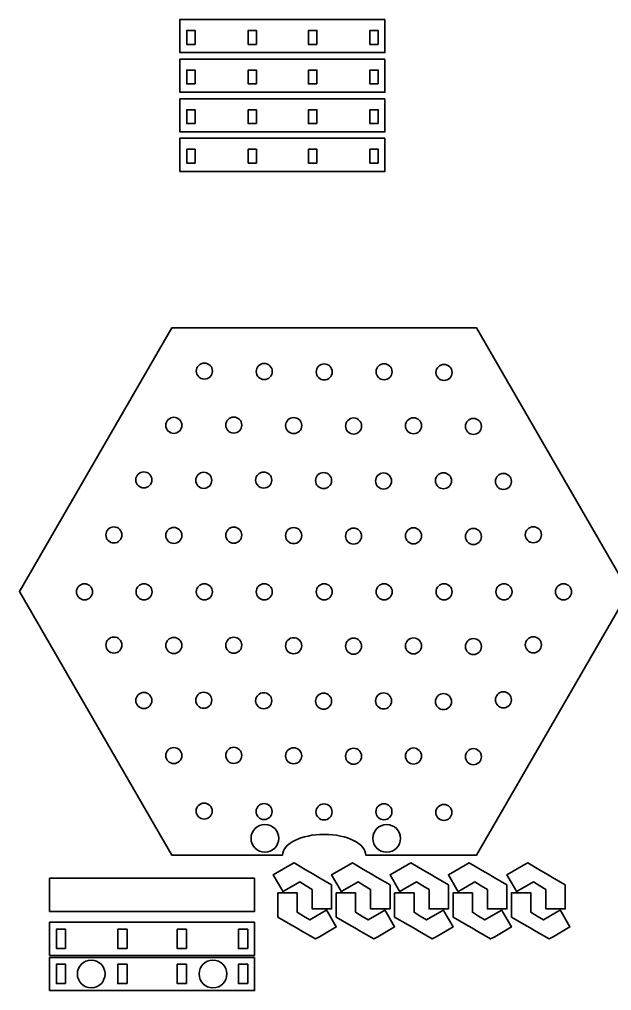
# Model space of a CAD drawing. Header units: inches. Extents: x 16 to 752, y -484 to -13.
# Drawn here: x 314 to 527.7, y -476.4 to -125.5 of the extents above; entities that cross this region are included whole.
import ezdxf

# ---------------------------------------------------------------- set-up
doc = ezdxf.new("R2010")
doc.units = ezdxf.units.IN
doc.header["$MEASUREMENT"] = 0
doc.layers.add('Capa 1', color=7, linetype='Continuous')
doc.layers.add('Capa 2', color=7, linetype='Continuous')

# ---------------------------------------------------------------- blocks, each defined once
blk = doc.blocks.new('block 2')
at = {"layer": 'Capa 1', "color": 250, "lineweight": 35, "true_color": 0x1c1c1b}
blk.add_open_spline([(534.01, -332.18), (534.01, -332.18), (479.01, -427.44), (479.01, -427.44), (479.01, -427.44), (439.01, -427.44), (439.01, -427.44), (439.01, -423.3), (432.29, -419.94), (424.01, -419.94), (415.72, -419.94), (409.01, -423.3), (409.01, -427.44), (409.01, -427.44), (369.01, -427.44), (369.01, -427.44), (369.01, -427.44), (314.01, -332.18), (314.01, -332.18), (314.01, -332.18), (369.01, -236.92), (369.01, -236.92), (369.01, -236.92), (479.01, -236.92), (479.01, -236.92), (479.01, -236.92), (534.01, -332.18), (534.01, -332.18)], degree=3, knots=[0, 0, 0, 0, 1, 1, 1, 2, 2, 2, 3, 3, 3, 4, 4, 4, 5, 5, 5, 6, 6, 6, 7, 7, 7, 8, 8, 8, 9, 9, 9, 9], dxfattribs=at)
blk = doc.blocks.new('block 3')
at = {"layer": 'Capa 1', "color": 250, "lineweight": 35, "true_color": 0x1c1c1b}
blk.add_lwpolyline([(426.68, -438.13), (426.68, -446.86), (419.68, -446.86), (419.68, -439.86), (417.45, -438.5), (415.16, -437.11), (410.38, -439.86), (409.09, -440.6), (408.67, -439.86), (405.59, -434.54), (411.66, -431.04), (413.13, -430.26), (417.75, -432.98), (419.91, -434.23), (422.08, -435.48), (426.68, -438.13)], dxfattribs=at)
blk = doc.blocks.new('block 4')
at = {"layer": 'Capa 1', "color": 250, "lineweight": 35, "true_color": 0x1c1c1b}
blk.add_lwpolyline([(447.77, -438.13), (447.77, -446.86), (440.77, -446.86), (440.77, -439.86), (438.53, -438.5), (436.24, -437.11), (431.46, -439.86), (430.18, -440.6), (429.75, -439.86), (426.68, -434.54), (432.74, -431.04), (434.22, -430.26), (438.83, -432.98), (441, -434.23), (443.17, -435.48), (447.77, -438.13)], dxfattribs=at)
blk = doc.blocks.new('block 5')
at = {"layer": 'Capa 1', "color": 250, "lineweight": 35, "true_color": 0x1c1c1b}
blk.add_lwpolyline([(468.85, -438.13), (468.85, -446.86), (461.85, -446.86), (461.85, -439.86), (459.62, -438.5), (457.33, -437.11), (452.55, -439.86), (451.27, -440.6), (450.84, -439.86), (447.77, -434.54), (453.83, -431.04), (455.3, -430.26), (459.92, -432.98), (462.09, -434.23), (464.25, -435.48), (468.85, -438.13)], dxfattribs=at)
blk = doc.blocks.new('block 6')
at = {"layer": 'Capa 1', "color": 250, "lineweight": 35, "true_color": 0x1c1c1b}
blk.add_lwpolyline([(489.94, -438.13), (489.94, -446.86), (482.94, -446.86), (482.94, -439.86), (480.7, -438.5), (478.42, -437.11), (473.64, -439.86), (472.35, -440.6), (471.92, -439.86), (468.85, -434.54), (474.92, -431.04), (476.39, -430.26), (481, -432.98), (483.17, -434.23), (485.34, -435.48), (489.94, -438.13)], dxfattribs=at)
blk = doc.blocks.new('block 7')
at = {"layer": 'Capa 1', "color": 250, "lineweight": 35, "true_color": 0x1c1c1b}
blk.add_lwpolyline([(511.02, -438.13), (511.02, -446.86), (504.02, -446.86), (504.02, -439.86), (501.79, -438.5), (499.5, -437.11), (494.72, -439.86), (493.44, -440.6), (493.01, -439.86), (489.94, -434.54), (496, -431.04), (497.47, -430.26), (502.09, -432.98), (504.26, -434.23), (506.42, -435.48), (511.02, -438.13)], dxfattribs=at)
blk = doc.blocks.new('block 8')
at = {"layer": 'Capa 1', "color": 250, "lineweight": 35, "true_color": 0x1c1c1b}
blk.add_lwpolyline([(491.6, -449.82), (491.6, -441.09), (498.6, -441.09), (498.6, -448.08), (500.84, -449.45), (503.13, -450.84), (507.91, -448.08), (509.19, -447.34), (509.62, -448.08), (512.69, -453.4), (506.63, -456.9), (505.15, -457.69), (500.54, -454.97), (498.37, -453.72), (496.2, -452.47), (491.6, -449.82)], dxfattribs=at)
blk = doc.blocks.new('block 9')
at = {"layer": 'Capa 1', "color": 250, "lineweight": 35, "true_color": 0x1c1c1b}
blk.add_lwpolyline([(470.52, -449.82), (470.52, -441.09), (477.52, -441.09), (477.52, -448.08), (479.75, -449.45), (482.04, -450.84), (486.82, -448.08), (488.1, -447.34), (488.53, -448.08), (491.6, -453.4), (485.54, -456.9), (484.07, -457.69), (479.45, -454.97), (477.29, -453.72), (475.12, -452.47), (470.52, -449.82)], dxfattribs=at)
blk = doc.blocks.new('block 10')
at = {"layer": 'Capa 1', "color": 250, "lineweight": 35, "true_color": 0x1c1c1b}
blk.add_lwpolyline([(449.43, -449.82), (449.43, -441.09), (456.43, -441.09), (456.43, -448.08), (458.67, -449.45), (460.96, -450.84), (465.74, -448.08), (467.02, -447.34), (467.45, -448.08), (470.52, -453.4), (464.45, -456.9), (462.98, -457.69), (458.37, -454.97), (456.2, -453.72), (454.03, -452.47), (449.43, -449.82)], dxfattribs=at)
blk = doc.blocks.new('block 11')
at = {"layer": 'Capa 1', "color": 250, "lineweight": 35, "true_color": 0x1c1c1b}
blk.add_lwpolyline([(428.35, -449.82), (428.35, -441.09), (435.35, -441.09), (435.35, -448.08), (437.58, -449.45), (439.87, -450.84), (444.65, -448.08), (445.93, -447.34), (446.36, -448.08), (449.43, -453.4), (443.37, -456.9), (441.9, -457.69), (437.28, -454.97), (435.11, -453.72), (432.95, -452.47), (428.35, -449.82)], dxfattribs=at)
blk = doc.blocks.new('block 12')
at = {"layer": 'Capa 1', "color": 250, "lineweight": 35, "true_color": 0x1c1c1b}
blk.add_lwpolyline([(407.26, -449.82), (407.26, -441.09), (414.26, -441.09), (414.26, -448.08), (416.49, -449.45), (418.78, -450.84), (423.56, -448.08), (424.85, -447.34), (425.28, -448.08), (428.35, -453.4), (422.28, -456.9), (420.81, -457.69), (416.19, -454.97), (414.03, -453.72), (411.86, -452.47), (407.26, -449.82)], dxfattribs=at)
blk = doc.blocks.new('block 17')
at = {"layer": 'Capa 2', "color": 242, "lineweight": 35, "true_color": 0xe4222e}
blk.add_lwpolyline([(377.4, -134.48), (377.4, -129.46), (374.4, -129.46), (374.4, -134.48), (377.4, -134.48)], dxfattribs=at)
blk = doc.blocks.new('block 18')
at = {"layer": 'Capa 2', "color": 242, "lineweight": 35, "true_color": 0xe4222e}
blk.add_lwpolyline([(399.57, -134.48), (399.57, -129.47), (396.57, -129.47), (396.57, -134.48), (399.57, -134.48)], dxfattribs=at)
blk = doc.blocks.new('block 19')
at = {"layer": 'Capa 2', "color": 242, "lineweight": 35, "true_color": 0xe4222e}
blk.add_lwpolyline([(421.34, -134.49), (421.35, -129.47), (418.35, -129.47), (418.34, -134.49), (421.34, -134.49)], dxfattribs=at)
blk = doc.blocks.new('block 20')
at = {"layer": 'Capa 2', "color": 242, "lineweight": 35, "true_color": 0xe4222e}
blk.add_lwpolyline([(443.49, -134.49), (443.49, -129.48), (440.49, -129.47), (440.49, -134.49), (443.49, -134.49)], dxfattribs=at)
blk = doc.blocks.new('block 21')
at = {"layer": 'Capa 2', "color": 242, "lineweight": 35, "true_color": 0xe4222e}
blk.add_lwpolyline([(377.4, -148.78), (377.4, -143.76), (374.4, -143.76), (374.4, -148.78), (377.4, -148.78)], dxfattribs=at)
blk = doc.blocks.new('block 22')
at = {"layer": 'Capa 2', "color": 242, "lineweight": 35, "true_color": 0xe4222e}
blk.add_lwpolyline([(399.57, -148.78), (399.57, -143.77), (396.57, -143.77), (396.57, -148.78), (399.57, -148.78)], dxfattribs=at)
blk = doc.blocks.new('block 23')
at = {"layer": 'Capa 2', "color": 242, "lineweight": 35, "true_color": 0xe4222e}
blk.add_lwpolyline([(421.34, -148.79), (421.35, -143.77), (418.35, -143.77), (418.34, -148.79), (421.34, -148.79)], dxfattribs=at)
blk = doc.blocks.new('block 24')
at = {"layer": 'Capa 2', "color": 242, "lineweight": 35, "true_color": 0xe4222e}
blk.add_lwpolyline([(443.49, -148.79), (443.49, -143.78), (440.49, -143.78), (440.49, -148.79), (443.49, -148.79)], dxfattribs=at)
blk = doc.blocks.new('block 25')
at = {"layer": 'Capa 2', "color": 242, "lineweight": 35, "true_color": 0xe4222e}
blk.add_lwpolyline([(377.4, -163.12), (377.4, -158.11), (374.4, -158.11), (374.4, -163.12), (377.4, -163.12)], dxfattribs=at)
blk = doc.blocks.new('block 26')
at = {"layer": 'Capa 2', "color": 242, "lineweight": 35, "true_color": 0xe4222e}
blk.add_lwpolyline([(399.57, -163.13), (399.57, -158.11), (396.57, -158.11), (396.57, -163.12), (399.57, -163.13)], dxfattribs=at)
blk = doc.blocks.new('block 27')
at = {"layer": 'Capa 2', "color": 242, "lineweight": 35, "true_color": 0xe4222e}
blk.add_lwpolyline([(421.34, -163.13), (421.35, -158.11), (418.35, -158.11), (418.34, -163.13), (421.34, -163.13)], dxfattribs=at)
blk = doc.blocks.new('block 28')
at = {"layer": 'Capa 2', "color": 242, "lineweight": 35, "true_color": 0xe4222e}
blk.add_lwpolyline([(443.49, -163.13), (443.49, -158.12), (440.49, -158.12), (440.49, -163.13), (443.49, -163.13)], dxfattribs=at)
blk = doc.blocks.new('block 29')
at = {"layer": 'Capa 2', "color": 242, "lineweight": 35, "true_color": 0xe4222e}
blk.add_lwpolyline([(377.4, -177.38), (377.4, -172.37), (374.4, -172.37), (374.4, -177.38), (377.4, -177.38)], dxfattribs=at)
blk = doc.blocks.new('block 30')
at = {"layer": 'Capa 2', "color": 242, "lineweight": 35, "true_color": 0xe4222e}
blk.add_lwpolyline([(399.57, -177.39), (399.57, -172.37), (396.57, -172.37), (396.57, -177.39), (399.57, -177.39)], dxfattribs=at)
blk = doc.blocks.new('block 31')
at = {"layer": 'Capa 2', "color": 242, "lineweight": 35, "true_color": 0xe4222e}
blk.add_lwpolyline([(421.34, -177.39), (421.35, -172.38), (418.35, -172.37), (418.34, -177.39), (421.34, -177.39)], dxfattribs=at)
blk = doc.blocks.new('block 32')
at = {"layer": 'Capa 2', "color": 242, "lineweight": 35, "true_color": 0xe4222e}
blk.add_lwpolyline([(443.49, -177.4), (443.49, -172.38), (440.49, -172.38), (440.49, -177.39), (443.49, -177.4)], dxfattribs=at)
blk = doc.blocks.new('block 33')
at = {"layer": 'Capa 2', "color": 242, "lineweight": 35, "true_color": 0xe4222e}
blk.add_open_spline([(340.4, -332.29), (340.4, -333.89), (339.1, -335.19), (337.5, -335.19), (335.9, -335.19), (334.6, -333.89), (334.6, -332.29), (334.6, -330.69), (335.9, -329.39), (337.5, -329.39), (339.1, -329.39), (340.4, -330.69), (340.4, -332.29)], degree=3, knots=[0, 0, 0, 0, 1, 1, 1, 2, 2, 2, 3, 3, 3, 4, 4, 4, 4], dxfattribs=at)
blk = doc.blocks.new('block 34')
at = {"layer": 'Capa 2', "color": 242, "lineweight": 35, "true_color": 0xe4222e}
blk.add_open_spline([(361.88, -332.29), (361.88, -333.89), (360.58, -335.19), (358.98, -335.19), (357.38, -335.19), (356.08, -333.89), (356.08, -332.29), (356.08, -330.69), (357.38, -329.39), (358.98, -329.39), (360.58, -329.39), (361.88, -330.69), (361.88, -332.29)], degree=3, knots=[0, 0, 0, 0, 1, 1, 1, 2, 2, 2, 3, 3, 3, 4, 4, 4, 4], dxfattribs=at)
blk = doc.blocks.new('block 35')
at = {"layer": 'Capa 2', "color": 242, "lineweight": 35, "true_color": 0xe4222e}
blk.add_open_spline([(513.29, -332.29), (513.29, -333.89), (511.99, -335.19), (510.39, -335.19), (508.78, -335.19), (507.49, -333.89), (507.49, -332.29), (507.49, -330.69), (508.78, -329.39), (510.39, -329.39), (511.99, -329.39), (513.29, -330.69), (513.29, -332.29)], degree=3, knots=[0, 0, 0, 0, 1, 1, 1, 2, 2, 2, 3, 3, 3, 4, 4, 4, 4], dxfattribs=at)
blk = doc.blocks.new('block 36')
at = {"layer": 'Capa 2', "color": 242, "lineweight": 35, "true_color": 0xe4222e}
blk.add_open_spline([(383.65, -332.29), (383.65, -333.89), (382.36, -335.19), (380.75, -335.19), (379.15, -335.19), (377.85, -333.89), (377.85, -332.29), (377.85, -330.69), (379.15, -329.39), (380.75, -329.39), (382.36, -329.39), (383.65, -330.69), (383.65, -332.29)], degree=3, knots=[0, 0, 0, 0, 1, 1, 1, 2, 2, 2, 3, 3, 3, 4, 4, 4, 4], dxfattribs=at)
blk = doc.blocks.new('block 37')
at = {"layer": 'Capa 2', "color": 242, "lineweight": 35, "true_color": 0xe4222e}
blk.add_open_spline([(405.28, -332.29), (405.28, -333.89), (403.99, -335.19), (402.38, -335.19), (400.78, -335.19), (399.48, -333.89), (399.48, -332.29), (399.48, -330.69), (400.78, -329.39), (402.38, -329.39), (403.99, -329.39), (405.28, -330.69), (405.28, -332.29)], degree=3, knots=[0, 0, 0, 0, 1, 1, 1, 2, 2, 2, 3, 3, 3, 4, 4, 4, 4], dxfattribs=at)
blk = doc.blocks.new('block 38')
at = {"layer": 'Capa 2', "color": 242, "lineweight": 35, "true_color": 0xe4222e}
blk.add_open_spline([(426.91, -332.29), (426.91, -333.89), (425.61, -335.19), (424.01, -335.19), (422.41, -335.19), (421.11, -333.89), (421.11, -332.29), (421.11, -330.69), (422.41, -329.39), (424.01, -329.39), (425.61, -329.39), (426.91, -330.69), (426.91, -332.29)], degree=3, knots=[0, 0, 0, 0, 1, 1, 1, 2, 2, 2, 3, 3, 3, 4, 4, 4, 4], dxfattribs=at)
blk = doc.blocks.new('block 39')
at = {"layer": 'Capa 2', "color": 242, "lineweight": 35, "true_color": 0xe4222e}
blk.add_open_spline([(448.54, -332.29), (448.54, -333.89), (447.24, -335.19), (445.64, -335.19), (444.04, -335.19), (442.74, -333.89), (442.74, -332.29), (442.74, -330.69), (444.04, -329.39), (445.64, -329.39), (447.24, -329.39), (448.54, -330.69), (448.54, -332.29)], degree=3, knots=[0, 0, 0, 0, 1, 1, 1, 2, 2, 2, 3, 3, 3, 4, 4, 4, 4], dxfattribs=at)
blk = doc.blocks.new('block 40')
at = {"layer": 'Capa 2', "color": 242, "lineweight": 35, "true_color": 0xe4222e}
blk.add_open_spline([(470.17, -332.29), (470.17, -333.89), (468.87, -335.19), (467.27, -335.19), (465.67, -335.19), (464.37, -333.89), (464.37, -332.29), (464.37, -330.69), (465.67, -329.39), (467.27, -329.39), (468.87, -329.39), (470.17, -330.69), (470.17, -332.29)], degree=3, knots=[0, 0, 0, 0, 1, 1, 1, 2, 2, 2, 3, 3, 3, 4, 4, 4, 4], dxfattribs=at)
blk = doc.blocks.new('block 41')
at = {"layer": 'Capa 2', "color": 242, "lineweight": 35, "true_color": 0xe4222e}
blk.add_open_spline([(491.8, -332.29), (491.8, -333.89), (490.5, -335.19), (488.9, -335.19), (487.3, -335.19), (486, -333.89), (486, -332.29), (486, -330.69), (487.3, -329.39), (488.9, -329.39), (490.5, -329.39), (491.8, -330.69), (491.8, -332.29)], degree=3, knots=[0, 0, 0, 0, 1, 1, 1, 2, 2, 2, 3, 3, 3, 4, 4, 4, 4], dxfattribs=at)
blk = doc.blocks.new('block 42')
at = {"layer": 'Capa 2', "color": 242, "lineweight": 35, "true_color": 0xe4222e}
blk.add_open_spline([(351, -351.52), (351, -353.12), (349.7, -354.42), (348.1, -354.42), (346.5, -354.42), (345.2, -353.12), (345.2, -351.52), (345.2, -349.91), (346.5, -348.62), (348.1, -348.62), (349.7, -348.62), (351, -349.91), (351, -351.52)], degree=3, knots=[0, 0, 0, 0, 1, 1, 1, 2, 2, 2, 3, 3, 3, 4, 4, 4, 4], dxfattribs=at)
blk = doc.blocks.new('block 43')
at = {"layer": 'Capa 2', "color": 242, "lineweight": 35, "true_color": 0xe4222e}
blk.add_open_spline([(372.63, -351.68), (372.63, -353.28), (371.33, -354.58), (369.73, -354.58), (368.12, -354.58), (366.83, -353.28), (366.83, -351.68), (366.83, -350.08), (368.12, -348.78), (369.73, -348.78), (371.33, -348.78), (372.63, -350.08), (372.63, -351.68)], degree=3, knots=[0, 0, 0, 0, 1, 1, 1, 2, 2, 2, 3, 3, 3, 4, 4, 4, 4], dxfattribs=at)
blk = doc.blocks.new('block 44')
at = {"layer": 'Capa 2', "color": 242, "lineweight": 35, "true_color": 0xe4222e}
blk.add_open_spline([(394.26, -351.6), (394.26, -353.2), (392.96, -354.5), (391.36, -354.5), (389.75, -354.5), (388.46, -353.2), (388.46, -351.6), (388.46, -350), (389.75, -348.7), (391.36, -348.7), (392.96, -348.7), (394.26, -350), (394.26, -351.6)], degree=3, knots=[0, 0, 0, 0, 1, 1, 1, 2, 2, 2, 3, 3, 3, 4, 4, 4, 4], dxfattribs=at)
blk = doc.blocks.new('block 45')
at = {"layer": 'Capa 2', "color": 242, "lineweight": 35, "true_color": 0xe4222e}
blk.add_open_spline([(415.88, -351.76), (415.88, -353.36), (414.59, -354.66), (412.98, -354.66), (411.38, -354.66), (410.08, -353.36), (410.08, -351.76), (410.08, -350.16), (411.38, -348.86), (412.98, -348.86), (414.59, -348.86), (415.88, -350.16), (415.88, -351.76)], degree=3, knots=[0, 0, 0, 0, 1, 1, 1, 2, 2, 2, 3, 3, 3, 4, 4, 4, 4], dxfattribs=at)
blk = doc.blocks.new('block 46')
at = {"layer": 'Capa 2', "color": 242, "lineweight": 35, "true_color": 0xe4222e}
blk.add_open_spline([(437.51, -351.92), (437.51, -353.52), (436.21, -354.82), (434.61, -354.82), (433.01, -354.82), (431.71, -353.52), (431.71, -351.92), (431.71, -350.32), (433.01, -349.02), (434.61, -349.02), (436.21, -349.02), (437.51, -350.32), (437.51, -351.92)], degree=3, knots=[0, 0, 0, 0, 1, 1, 1, 2, 2, 2, 3, 3, 3, 4, 4, 4, 4], dxfattribs=at)
blk = doc.blocks.new('block 47')
at = {"layer": 'Capa 2', "color": 242, "lineweight": 35, "true_color": 0xe4222e}
blk.add_open_spline([(459.14, -351.84), (459.14, -353.44), (457.84, -354.74), (456.24, -354.74), (454.64, -354.74), (453.34, -353.44), (453.34, -351.84), (453.34, -350.24), (454.64, -348.94), (456.24, -348.94), (457.84, -348.94), (459.14, -350.24), (459.14, -351.84)], degree=3, knots=[0, 0, 0, 0, 1, 1, 1, 2, 2, 2, 3, 3, 3, 4, 4, 4, 4], dxfattribs=at)
blk = doc.blocks.new('block 48')
at = {"layer": 'Capa 2', "color": 242, "lineweight": 35, "true_color": 0xe4222e}
blk.add_open_spline([(480.77, -352.08), (480.77, -353.68), (479.47, -354.98), (477.87, -354.98), (476.27, -354.98), (474.97, -353.68), (474.97, -352.08), (474.97, -350.48), (476.27, -349.18), (477.87, -349.18), (479.47, -349.18), (480.77, -350.48), (480.77, -352.08)], degree=3, knots=[0, 0, 0, 0, 1, 1, 1, 2, 2, 2, 3, 3, 3, 4, 4, 4, 4], dxfattribs=at)
blk = doc.blocks.new('block 49')
at = {"layer": 'Capa 2', "color": 242, "lineweight": 35, "true_color": 0xe4222e}
blk.add_open_spline([(502.4, -351.44), (502.4, -353.04), (501.1, -354.34), (499.5, -354.34), (497.9, -354.34), (496.6, -353.04), (496.6, -351.44), (496.6, -349.83), (497.9, -348.54), (499.5, -348.54), (501.1, -348.54), (502.4, -349.83), (502.4, -351.44)], degree=3, knots=[0, 0, 0, 0, 1, 1, 1, 2, 2, 2, 3, 3, 3, 4, 4, 4, 4], dxfattribs=at)
blk = doc.blocks.new('block 50')
at = {"layer": 'Capa 2', "color": 242, "lineweight": 35, "true_color": 0xe4222e}
blk.add_open_spline([(361.81, -371.56), (361.81, -373.16), (360.51, -374.46), (358.91, -374.46), (357.31, -374.46), (356.01, -373.16), (356.01, -371.56), (356.01, -369.96), (357.31, -368.66), (358.91, -368.66), (360.51, -368.66), (361.81, -369.96), (361.81, -371.56)], degree=3, knots=[0, 0, 0, 0, 1, 1, 1, 2, 2, 2, 3, 3, 3, 4, 4, 4, 4], dxfattribs=at)
blk = doc.blocks.new('block 51')
at = {"layer": 'Capa 2', "color": 242, "lineweight": 35, "true_color": 0xe4222e}
blk.add_open_spline([(383.44, -371.48), (383.44, -373.08), (382.14, -374.38), (380.54, -374.38), (378.94, -374.38), (377.64, -373.08), (377.64, -371.48), (377.64, -369.88), (378.94, -368.58), (380.54, -368.58), (382.14, -368.58), (383.44, -369.88), (383.44, -371.48)], degree=3, knots=[0, 0, 0, 0, 1, 1, 1, 2, 2, 2, 3, 3, 3, 4, 4, 4, 4], dxfattribs=at)
blk = doc.blocks.new('block 52')
at = {"layer": 'Capa 2', "color": 242, "lineweight": 35, "true_color": 0xe4222e}
blk.add_open_spline([(405.07, -371.64), (405.07, -373.24), (403.77, -374.54), (402.17, -374.54), (400.57, -374.54), (399.27, -373.24), (399.27, -371.64), (399.27, -370.04), (400.57, -368.74), (402.17, -368.74), (403.77, -368.74), (405.07, -370.04), (405.07, -371.64)], degree=3, knots=[0, 0, 0, 0, 1, 1, 1, 2, 2, 2, 3, 3, 3, 4, 4, 4, 4], dxfattribs=at)
blk = doc.blocks.new('block 53')
at = {"layer": 'Capa 2', "color": 242, "lineweight": 35, "true_color": 0xe4222e}
blk.add_open_spline([(426.7, -371.8), (426.7, -373.41), (425.4, -374.7), (423.8, -374.7), (422.2, -374.7), (420.9, -373.41), (420.9, -371.8), (420.9, -370.2), (422.2, -368.9), (423.8, -368.9), (425.4, -368.9), (426.7, -370.2), (426.7, -371.8)], degree=3, knots=[0, 0, 0, 0, 1, 1, 1, 2, 2, 2, 3, 3, 3, 4, 4, 4, 4], dxfattribs=at)
blk = doc.blocks.new('block 54')
at = {"layer": 'Capa 2', "color": 242, "lineweight": 35, "true_color": 0xe4222e}
blk.add_open_spline([(448.33, -371.72), (448.33, -373.33), (447.03, -374.62), (445.43, -374.62), (443.83, -374.62), (442.53, -373.33), (442.53, -371.72), (442.53, -370.12), (443.83, -368.82), (445.43, -368.82), (447.03, -368.82), (448.33, -370.12), (448.33, -371.72)], degree=3, knots=[0, 0, 0, 0, 1, 1, 1, 2, 2, 2, 3, 3, 3, 4, 4, 4, 4], dxfattribs=at)
blk = doc.blocks.new('block 55')
at = {"layer": 'Capa 2', "color": 242, "lineweight": 35, "true_color": 0xe4222e}
blk.add_open_spline([(469.96, -371.97), (469.96, -373.57), (468.66, -374.87), (467.06, -374.87), (465.46, -374.87), (464.16, -373.57), (464.16, -371.97), (464.16, -370.36), (465.46, -369.07), (467.06, -369.07), (468.66, -369.07), (469.96, -370.36), (469.96, -371.97)], degree=3, knots=[0, 0, 0, 0, 1, 1, 1, 2, 2, 2, 3, 3, 3, 4, 4, 4, 4], dxfattribs=at)
blk = doc.blocks.new('block 56')
at = {"layer": 'Capa 2', "color": 242, "lineweight": 35, "true_color": 0xe4222e}
blk.add_open_spline([(491.59, -371.32), (491.59, -372.92), (490.29, -374.22), (488.69, -374.22), (487.09, -374.22), (485.79, -372.92), (485.79, -371.32), (485.79, -369.72), (487.09, -368.42), (488.69, -368.42), (490.29, -368.42), (491.59, -369.72), (491.59, -371.32)], degree=3, knots=[0, 0, 0, 0, 1, 1, 1, 2, 2, 2, 3, 3, 3, 4, 4, 4, 4], dxfattribs=at)
blk = doc.blocks.new('block 57')
at = {"layer": 'Capa 2', "color": 242, "lineweight": 35, "true_color": 0xe4222e}
blk.add_open_spline([(372.63, -391.46), (372.63, -393.06), (371.33, -394.36), (369.73, -394.36), (368.12, -394.36), (366.83, -393.06), (366.83, -391.46), (366.83, -389.86), (368.12, -388.56), (369.73, -388.56), (371.33, -388.56), (372.63, -389.86), (372.63, -391.46)], degree=3, knots=[0, 0, 0, 0, 1, 1, 1, 2, 2, 2, 3, 3, 3, 4, 4, 4, 4], dxfattribs=at)
blk = doc.blocks.new('block 58')
at = {"layer": 'Capa 2', "color": 242, "lineweight": 35, "true_color": 0xe4222e}
blk.add_open_spline([(394.26, -391.38), (394.26, -392.98), (392.96, -394.28), (391.36, -394.28), (389.75, -394.28), (388.46, -392.98), (388.46, -391.38), (388.46, -389.78), (389.75, -388.48), (391.36, -388.48), (392.96, -388.48), (394.26, -389.78), (394.26, -391.38)], degree=3, knots=[0, 0, 0, 0, 1, 1, 1, 2, 2, 2, 3, 3, 3, 4, 4, 4, 4], dxfattribs=at)
blk = doc.blocks.new('block 59')
at = {"layer": 'Capa 2', "color": 242, "lineweight": 35, "true_color": 0xe4222e}
blk.add_open_spline([(415.88, -391.54), (415.88, -393.14), (414.59, -394.44), (412.98, -394.44), (411.38, -394.44), (410.08, -393.14), (410.08, -391.54), (410.08, -389.94), (411.38, -388.64), (412.98, -388.64), (414.59, -388.64), (415.88, -389.94), (415.88, -391.54)], degree=3, knots=[0, 0, 0, 0, 1, 1, 1, 2, 2, 2, 3, 3, 3, 4, 4, 4, 4], dxfattribs=at)
blk = doc.blocks.new('block 60')
at = {"layer": 'Capa 2', "color": 242, "lineweight": 35, "true_color": 0xe4222e}
blk.add_open_spline([(437.51, -391.7), (437.51, -393.3), (436.21, -394.6), (434.61, -394.6), (433.01, -394.6), (431.71, -393.3), (431.71, -391.7), (431.71, -390.1), (433.01, -388.8), (434.61, -388.8), (436.21, -388.8), (437.51, -390.1), (437.51, -391.7)], degree=3, knots=[0, 0, 0, 0, 1, 1, 1, 2, 2, 2, 3, 3, 3, 4, 4, 4, 4], dxfattribs=at)
blk = doc.blocks.new('block 61')
at = {"layer": 'Capa 2', "color": 242, "lineweight": 35, "true_color": 0xe4222e}
blk.add_open_spline([(459.14, -391.62), (459.14, -393.22), (457.84, -394.52), (456.24, -394.52), (454.64, -394.52), (453.34, -393.22), (453.34, -391.62), (453.34, -390.02), (454.64, -388.72), (456.24, -388.72), (457.84, -388.72), (459.14, -390.02), (459.14, -391.62)], degree=3, knots=[0, 0, 0, 0, 1, 1, 1, 2, 2, 2, 3, 3, 3, 4, 4, 4, 4], dxfattribs=at)
blk = doc.blocks.new('block 62')
at = {"layer": 'Capa 2', "color": 242, "lineweight": 35, "true_color": 0xe4222e}
blk.add_open_spline([(480.77, -391.86), (480.77, -393.46), (479.47, -394.76), (477.87, -394.76), (476.27, -394.76), (474.97, -393.46), (474.97, -391.86), (474.97, -390.26), (476.27, -388.96), (477.87, -388.96), (479.47, -388.96), (480.77, -390.26), (480.77, -391.86)], degree=3, knots=[0, 0, 0, 0, 1, 1, 1, 2, 2, 2, 3, 3, 3, 4, 4, 4, 4], dxfattribs=at)
blk = doc.blocks.new('block 63')
at = {"layer": 'Capa 2', "color": 242, "lineweight": 35, "true_color": 0xe4222e}
blk.add_open_spline([(383.58, -411.52), (383.58, -413.12), (382.29, -414.42), (380.68, -414.42), (379.08, -414.42), (377.78, -413.12), (377.78, -411.52), (377.78, -409.92), (379.08, -408.62), (380.68, -408.62), (382.29, -408.62), (383.58, -409.92), (383.58, -411.52)], degree=3, knots=[0, 0, 0, 0, 1, 1, 1, 2, 2, 2, 3, 3, 3, 4, 4, 4, 4], dxfattribs=at)
blk = doc.blocks.new('block 64')
at = {"layer": 'Capa 2', "color": 242, "lineweight": 35, "true_color": 0xe4222e}
blk.add_open_spline([(405.21, -411.68), (405.21, -413.28), (403.91, -414.58), (402.31, -414.58), (400.71, -414.58), (399.41, -413.28), (399.41, -411.68), (399.41, -410.08), (400.71, -408.78), (402.31, -408.78), (403.91, -408.78), (405.21, -410.08), (405.21, -411.68)], degree=3, knots=[0, 0, 0, 0, 1, 1, 1, 2, 2, 2, 3, 3, 3, 4, 4, 4, 4], dxfattribs=at)
blk = doc.blocks.new('block 65')
at = {"layer": 'Capa 2', "color": 242, "lineweight": 35, "true_color": 0xe4222e}
blk.add_open_spline([(426.84, -411.84), (426.84, -413.45), (425.54, -414.74), (423.94, -414.74), (422.34, -414.74), (421.04, -413.45), (421.04, -411.84), (421.04, -410.24), (422.34, -408.94), (423.94, -408.94), (425.54, -408.94), (426.84, -410.24), (426.84, -411.84)], degree=3, knots=[0, 0, 0, 0, 1, 1, 1, 2, 2, 2, 3, 3, 3, 4, 4, 4, 4], dxfattribs=at)
blk = doc.blocks.new('block 66')
at = {"layer": 'Capa 2', "color": 242, "lineweight": 35, "true_color": 0xe4222e}
blk.add_open_spline([(448.47, -411.76), (448.47, -413.36), (447.17, -414.66), (445.57, -414.66), (443.97, -414.66), (442.67, -413.36), (442.67, -411.76), (442.67, -410.16), (443.97, -408.86), (445.57, -408.86), (447.17, -408.86), (448.47, -410.16), (448.47, -411.76)], degree=3, knots=[0, 0, 0, 0, 1, 1, 1, 2, 2, 2, 3, 3, 3, 4, 4, 4, 4], dxfattribs=at)
blk = doc.blocks.new('block 67')
at = {"layer": 'Capa 2', "color": 242, "lineweight": 35, "true_color": 0xe4222e}
blk.add_open_spline([(470.1, -412), (470.1, -413.61), (468.8, -414.9), (467.2, -414.9), (465.6, -414.9), (464.3, -413.61), (464.3, -412), (464.3, -410.4), (465.6, -409.1), (467.2, -409.1), (468.8, -409.1), (470.1, -410.4), (470.1, -412)], degree=3, knots=[0, 0, 0, 0, 1, 1, 1, 2, 2, 2, 3, 3, 3, 4, 4, 4, 4], dxfattribs=at)
blk = doc.blocks.new('block 68')
at = {"layer": 'Capa 2', "color": 242, "lineweight": 35, "true_color": 0xe4222e}
blk.add_open_spline([(351, -311.75), (351, -313.35), (349.7, -314.65), (348.1, -314.65), (346.5, -314.65), (345.2, -313.35), (345.2, -311.75), (345.2, -310.14), (346.5, -308.85), (348.1, -308.85), (349.7, -308.85), (351, -310.14), (351, -311.75)], degree=3, knots=[0, 0, 0, 0, 1, 1, 1, 2, 2, 2, 3, 3, 3, 4, 4, 4, 4], dxfattribs=at)
blk = doc.blocks.new('block 69')
at = {"layer": 'Capa 2', "color": 242, "lineweight": 35, "true_color": 0xe4222e}
blk.add_open_spline([(372.63, -311.91), (372.63, -313.51), (371.33, -314.81), (369.73, -314.81), (368.12, -314.81), (366.83, -313.51), (366.83, -311.91), (366.83, -310.3), (368.12, -309.01), (369.73, -309.01), (371.33, -309.01), (372.63, -310.3), (372.63, -311.91)], degree=3, knots=[0, 0, 0, 0, 1, 1, 1, 2, 2, 2, 3, 3, 3, 4, 4, 4, 4], dxfattribs=at)
blk = doc.blocks.new('block 70')
at = {"layer": 'Capa 2', "color": 242, "lineweight": 35, "true_color": 0xe4222e}
blk.add_open_spline([(394.26, -311.83), (394.26, -313.43), (392.96, -314.73), (391.36, -314.73), (389.75, -314.73), (388.46, -313.43), (388.46, -311.83), (388.46, -310.22), (389.75, -308.93), (391.36, -308.93), (392.96, -308.93), (394.26, -310.22), (394.26, -311.83)], degree=3, knots=[0, 0, 0, 0, 1, 1, 1, 2, 2, 2, 3, 3, 3, 4, 4, 4, 4], dxfattribs=at)
blk = doc.blocks.new('block 71')
at = {"layer": 'Capa 2', "color": 242, "lineweight": 35, "true_color": 0xe4222e}
blk.add_open_spline([(415.88, -311.99), (415.88, -313.59), (414.59, -314.89), (412.98, -314.89), (411.38, -314.89), (410.08, -313.59), (410.08, -311.99), (410.08, -310.39), (411.38, -309.09), (412.98, -309.09), (414.59, -309.09), (415.88, -310.39), (415.88, -311.99)], degree=3, knots=[0, 0, 0, 0, 1, 1, 1, 2, 2, 2, 3, 3, 3, 4, 4, 4, 4], dxfattribs=at)
blk = doc.blocks.new('block 72')
at = {"layer": 'Capa 2', "color": 242, "lineweight": 35, "true_color": 0xe4222e}
blk.add_open_spline([(437.51, -312.15), (437.51, -313.75), (436.21, -315.05), (434.61, -315.05), (433.01, -315.05), (431.71, -313.75), (431.71, -312.15), (431.71, -310.55), (433.01, -309.25), (434.61, -309.25), (436.21, -309.25), (437.51, -310.55), (437.51, -312.15)], degree=3, knots=[0, 0, 0, 0, 1, 1, 1, 2, 2, 2, 3, 3, 3, 4, 4, 4, 4], dxfattribs=at)
blk = doc.blocks.new('block 73')
at = {"layer": 'Capa 2', "color": 242, "lineweight": 35, "true_color": 0xe4222e}
blk.add_open_spline([(459.14, -312.07), (459.14, -313.67), (457.84, -314.97), (456.24, -314.97), (454.64, -314.97), (453.34, -313.67), (453.34, -312.07), (453.34, -310.47), (454.64, -309.17), (456.24, -309.17), (457.84, -309.17), (459.14, -310.47), (459.14, -312.07)], degree=3, knots=[0, 0, 0, 0, 1, 1, 1, 2, 2, 2, 3, 3, 3, 4, 4, 4, 4], dxfattribs=at)
blk = doc.blocks.new('block 74')
at = {"layer": 'Capa 2', "color": 242, "lineweight": 35, "true_color": 0xe4222e}
blk.add_open_spline([(480.77, -312.31), (480.77, -313.91), (479.47, -315.21), (477.87, -315.21), (476.27, -315.21), (474.97, -313.91), (474.97, -312.31), (474.97, -310.71), (476.27, -309.41), (477.87, -309.41), (479.47, -309.41), (480.77, -310.71), (480.77, -312.31)], degree=3, knots=[0, 0, 0, 0, 1, 1, 1, 2, 2, 2, 3, 3, 3, 4, 4, 4, 4], dxfattribs=at)
blk = doc.blocks.new('block 75')
at = {"layer": 'Capa 2', "color": 242, "lineweight": 35, "true_color": 0xe4222e}
blk.add_open_spline([(502.4, -311.67), (502.4, -313.27), (501.1, -314.57), (499.5, -314.57), (497.9, -314.57), (496.6, -313.27), (496.6, -311.67), (496.6, -310.06), (497.9, -308.77), (499.5, -308.77), (501.1, -308.77), (502.4, -310.06), (502.4, -311.67)], degree=3, knots=[0, 0, 0, 0, 1, 1, 1, 2, 2, 2, 3, 3, 3, 4, 4, 4, 4], dxfattribs=at)
blk = doc.blocks.new('block 76')
at = {"layer": 'Capa 2', "color": 242, "lineweight": 35, "true_color": 0xe4222e}
blk.add_open_spline([(361.81, -291.85), (361.81, -293.45), (360.52, -294.75), (358.91, -294.75), (357.31, -294.75), (356.01, -293.45), (356.01, -291.85), (356.01, -290.25), (357.31, -288.95), (358.91, -288.95), (360.52, -288.95), (361.81, -290.25), (361.81, -291.85)], degree=3, knots=[0, 0, 0, 0, 1, 1, 1, 2, 2, 2, 3, 3, 3, 4, 4, 4, 4], dxfattribs=at)
blk = doc.blocks.new('block 77')
at = {"layer": 'Capa 2', "color": 242, "lineweight": 35, "true_color": 0xe4222e}
blk.add_open_spline([(383.44, -292.01), (383.44, -293.61), (382.14, -294.91), (380.54, -294.91), (378.94, -294.91), (377.64, -293.61), (377.64, -292.01), (377.64, -290.41), (378.94, -289.11), (380.54, -289.11), (382.14, -289.11), (383.44, -290.41), (383.44, -292.01)], degree=3, knots=[0, 0, 0, 0, 1, 1, 1, 2, 2, 2, 3, 3, 3, 4, 4, 4, 4], dxfattribs=at)
blk = doc.blocks.new('block 78')
at = {"layer": 'Capa 2', "color": 242, "lineweight": 35, "true_color": 0xe4222e}
blk.add_open_spline([(405.07, -291.93), (405.07, -293.53), (403.77, -294.83), (402.17, -294.83), (400.57, -294.83), (399.27, -293.53), (399.27, -291.93), (399.27, -290.33), (400.57, -289.03), (402.17, -289.03), (403.77, -289.03), (405.07, -290.33), (405.07, -291.93)], degree=3, knots=[0, 0, 0, 0, 1, 1, 1, 2, 2, 2, 3, 3, 3, 4, 4, 4, 4], dxfattribs=at)
blk = doc.blocks.new('block 79')
at = {"layer": 'Capa 2', "color": 242, "lineweight": 35, "true_color": 0xe4222e}
blk.add_open_spline([(426.7, -292.09), (426.7, -293.69), (425.4, -294.99), (423.8, -294.99), (422.2, -294.99), (420.9, -293.69), (420.9, -292.09), (420.9, -290.49), (422.2, -289.19), (423.8, -289.19), (425.4, -289.19), (426.7, -290.49), (426.7, -292.09)], degree=3, knots=[0, 0, 0, 0, 1, 1, 1, 2, 2, 2, 3, 3, 3, 4, 4, 4, 4], dxfattribs=at)
blk = doc.blocks.new('block 80')
at = {"layer": 'Capa 2', "color": 242, "lineweight": 35, "true_color": 0xe4222e}
blk.add_open_spline([(448.33, -292.25), (448.33, -293.85), (447.03, -295.15), (445.43, -295.15), (443.83, -295.15), (442.53, -293.85), (442.53, -292.25), (442.53, -290.65), (443.83, -289.35), (445.43, -289.35), (447.03, -289.35), (448.33, -290.65), (448.33, -292.25)], degree=3, knots=[0, 0, 0, 0, 1, 1, 1, 2, 2, 2, 3, 3, 3, 4, 4, 4, 4], dxfattribs=at)
blk = doc.blocks.new('block 81')
at = {"layer": 'Capa 2', "color": 242, "lineweight": 35, "true_color": 0xe4222e}
blk.add_open_spline([(469.96, -292.17), (469.96, -293.77), (468.66, -295.07), (467.06, -295.07), (465.46, -295.07), (464.16, -293.77), (464.16, -292.17), (464.16, -290.57), (465.46, -289.27), (467.06, -289.27), (468.66, -289.27), (469.96, -290.57), (469.96, -292.17)], degree=3, knots=[0, 0, 0, 0, 1, 1, 1, 2, 2, 2, 3, 3, 3, 4, 4, 4, 4], dxfattribs=at)
blk = doc.blocks.new('block 82')
at = {"layer": 'Capa 2', "color": 242, "lineweight": 35, "true_color": 0xe4222e}
blk.add_open_spline([(491.59, -292.41), (491.59, -294.02), (490.29, -295.31), (488.69, -295.31), (487.09, -295.31), (485.79, -294.02), (485.79, -292.41), (485.79, -290.81), (487.09, -289.51), (488.69, -289.51), (490.29, -289.51), (491.59, -290.81), (491.59, -292.41)], degree=3, knots=[0, 0, 0, 0, 1, 1, 1, 2, 2, 2, 3, 3, 3, 4, 4, 4, 4], dxfattribs=at)
blk = doc.blocks.new('block 83')
at = {"layer": 'Capa 2', "color": 242, "lineweight": 35, "true_color": 0xe4222e}
blk.add_open_spline([(372.63, -272.14), (372.63, -273.74), (371.34, -275.04), (369.73, -275.04), (368.13, -275.04), (366.83, -273.74), (366.83, -272.14), (366.83, -270.53), (368.13, -269.24), (369.73, -269.24), (371.34, -269.24), (372.63, -270.53), (372.63, -272.14)], degree=3, knots=[0, 0, 0, 0, 1, 1, 1, 2, 2, 2, 3, 3, 3, 4, 4, 4, 4], dxfattribs=at)
blk = doc.blocks.new('block 84')
at = {"layer": 'Capa 2', "color": 242, "lineweight": 35, "true_color": 0xe4222e}
blk.add_open_spline([(394.26, -272.06), (394.26, -273.66), (392.97, -274.96), (391.36, -274.96), (389.76, -274.96), (388.46, -273.66), (388.46, -272.06), (388.46, -270.45), (389.76, -269.16), (391.36, -269.16), (392.97, -269.16), (394.26, -270.45), (394.26, -272.06)], degree=3, knots=[0, 0, 0, 0, 1, 1, 1, 2, 2, 2, 3, 3, 3, 4, 4, 4, 4], dxfattribs=at)
blk = doc.blocks.new('block 85')
at = {"layer": 'Capa 2', "color": 242, "lineweight": 35, "true_color": 0xe4222e}
blk.add_open_spline([(415.89, -272.22), (415.89, -273.82), (414.59, -275.12), (412.99, -275.12), (411.39, -275.12), (410.09, -273.82), (410.09, -272.22), (410.09, -270.61), (411.39, -269.32), (412.99, -269.32), (414.59, -269.32), (415.89, -270.61), (415.89, -272.22)], degree=3, knots=[0, 0, 0, 0, 1, 1, 1, 2, 2, 2, 3, 3, 3, 4, 4, 4, 4], dxfattribs=at)
blk = doc.blocks.new('block 86')
at = {"layer": 'Capa 2', "color": 242, "lineweight": 35, "true_color": 0xe4222e}
blk.add_open_spline([(437.52, -272.38), (437.52, -273.98), (436.22, -275.28), (434.62, -275.28), (433.02, -275.28), (431.72, -273.98), (431.72, -272.38), (431.72, -270.78), (433.02, -269.48), (434.62, -269.48), (436.22, -269.48), (437.52, -270.78), (437.52, -272.38)], degree=3, knots=[0, 0, 0, 0, 1, 1, 1, 2, 2, 2, 3, 3, 3, 4, 4, 4, 4], dxfattribs=at)
blk = doc.blocks.new('block 87')
at = {"layer": 'Capa 2', "color": 242, "lineweight": 35, "true_color": 0xe4222e}
blk.add_open_spline([(459.15, -272.3), (459.15, -273.9), (457.85, -275.2), (456.25, -275.2), (454.65, -275.2), (453.35, -273.9), (453.35, -272.3), (453.35, -270.69), (454.65, -269.4), (456.25, -269.4), (457.85, -269.4), (459.15, -270.69), (459.15, -272.3)], degree=3, knots=[0, 0, 0, 0, 1, 1, 1, 2, 2, 2, 3, 3, 3, 4, 4, 4, 4], dxfattribs=at)
blk = doc.blocks.new('block 88')
at = {"layer": 'Capa 2', "color": 242, "lineweight": 35, "true_color": 0xe4222e}
blk.add_open_spline([(480.78, -272.54), (480.78, -274.14), (479.48, -275.44), (477.88, -275.44), (476.28, -275.44), (474.98, -274.14), (474.98, -272.54), (474.98, -270.94), (476.28, -269.64), (477.88, -269.64), (479.48, -269.64), (480.78, -270.94), (480.78, -272.54)], degree=3, knots=[0, 0, 0, 0, 1, 1, 1, 2, 2, 2, 3, 3, 3, 4, 4, 4, 4], dxfattribs=at)
blk = doc.blocks.new('block 89')
at = {"layer": 'Capa 2', "color": 242, "lineweight": 35, "true_color": 0xe4222e}
blk.add_open_spline([(383.65, -252.53), (383.65, -254.13), (382.35, -255.43), (380.75, -255.43), (379.15, -255.43), (377.85, -254.13), (377.85, -252.53), (377.85, -250.93), (379.15, -249.63), (380.75, -249.63), (382.35, -249.63), (383.65, -250.93), (383.65, -252.53)], degree=3, knots=[0, 0, 0, 0, 1, 1, 1, 2, 2, 2, 3, 3, 3, 4, 4, 4, 4], dxfattribs=at)
blk = doc.blocks.new('block 90')
at = {"layer": 'Capa 2', "color": 242, "lineweight": 35, "true_color": 0xe4222e}
blk.add_open_spline([(405.28, -252.69), (405.28, -254.3), (403.98, -255.59), (402.38, -255.59), (400.78, -255.59), (399.48, -254.3), (399.48, -252.69), (399.48, -251.09), (400.78, -249.79), (402.38, -249.79), (403.98, -249.79), (405.28, -251.09), (405.28, -252.69)], degree=3, knots=[0, 0, 0, 0, 1, 1, 1, 2, 2, 2, 3, 3, 3, 4, 4, 4, 4], dxfattribs=at)
blk = doc.blocks.new('block 91')
at = {"layer": 'Capa 2', "color": 242, "lineweight": 35, "true_color": 0xe4222e}
blk.add_open_spline([(426.91, -252.85), (426.91, -254.46), (425.61, -255.75), (424.01, -255.75), (422.4, -255.75), (421.11, -254.46), (421.11, -252.85), (421.11, -251.25), (422.4, -249.95), (424.01, -249.95), (425.61, -249.95), (426.91, -251.25), (426.91, -252.85)], degree=3, knots=[0, 0, 0, 0, 1, 1, 1, 2, 2, 2, 3, 3, 3, 4, 4, 4, 4], dxfattribs=at)
blk = doc.blocks.new('block 92')
at = {"layer": 'Capa 2', "color": 242, "lineweight": 35, "true_color": 0xe4222e}
blk.add_open_spline([(448.53, -252.77), (448.53, -254.38), (447.24, -255.67), (445.63, -255.67), (444.03, -255.67), (442.73, -254.38), (442.73, -252.77), (442.73, -251.17), (444.03, -249.87), (445.63, -249.87), (447.24, -249.87), (448.53, -251.17), (448.53, -252.77)], degree=3, knots=[0, 0, 0, 0, 1, 1, 1, 2, 2, 2, 3, 3, 3, 4, 4, 4, 4], dxfattribs=at)
blk = doc.blocks.new('block 93')
at = {"layer": 'Capa 2', "color": 242, "lineweight": 35, "true_color": 0xe4222e}
blk.add_open_spline([(470.16, -253.02), (470.16, -254.62), (468.87, -255.92), (467.26, -255.92), (465.66, -255.92), (464.36, -254.62), (464.36, -253.02), (464.36, -251.41), (465.66, -250.12), (467.26, -250.12), (468.87, -250.12), (470.16, -251.41), (470.16, -253.02)], degree=3, knots=[0, 0, 0, 0, 1, 1, 1, 2, 2, 2, 3, 3, 3, 4, 4, 4, 4], dxfattribs=at)
blk = doc.blocks.new('block 94')
at = {"layer": 'Capa 2', "color": 242, "lineweight": 35, "true_color": 0xe4222e}
blk.add_lwpolyline([(330.67, -473.86), (330.67, -466.87), (327.34, -466.87), (327.34, -473.85), (330.67, -473.86)], dxfattribs=at)
blk = doc.blocks.new('block 95')
at = {"layer": 'Capa 2', "color": 242, "lineweight": 35, "true_color": 0xe4222e}
blk.add_lwpolyline([(352.83, -473.86), (352.84, -466.88), (349.51, -466.88), (349.5, -473.86), (352.83, -473.86)], dxfattribs=at)
blk = doc.blocks.new('block 96')
at = {"layer": 'Capa 2', "color": 242, "lineweight": 35, "true_color": 0xe4222e}
blk.add_lwpolyline([(374.28, -473.87), (374.28, -466.89), (370.95, -466.89), (370.95, -473.87), (374.28, -473.87)], dxfattribs=at)
blk = doc.blocks.new('block 97')
at = {"layer": 'Capa 2', "color": 242, "lineweight": 35, "true_color": 0xe4222e}
blk.add_lwpolyline([(396.43, -473.87), (396.43, -466.89), (393.05, -466.89), (393.05, -473.87), (396.43, -473.87)], dxfattribs=at)
blk = doc.blocks.new('block 160')
at = {"layer": 'Capa 2', "color": 242, "lineweight": 35, "true_color": 0xe4222e}
blk.add_lwpolyline([(330.67, -461.17), (330.67, -454.19), (327.34, -454.19), (327.34, -461.17), (330.67, -461.17)], dxfattribs=at)
blk = doc.blocks.new('block 161')
at = {"layer": 'Capa 2', "color": 242, "lineweight": 35, "true_color": 0xe4222e}
blk.add_lwpolyline([(352.83, -461.17), (352.84, -454.19), (349.51, -454.19), (349.5, -461.17), (352.83, -461.17)], dxfattribs=at)
blk = doc.blocks.new('block 162')
at = {"layer": 'Capa 2', "color": 242, "lineweight": 35, "true_color": 0xe4222e}
blk.add_lwpolyline([(374.28, -461.18), (374.28, -454.2), (370.95, -454.2), (370.95, -461.18), (374.28, -461.18)], dxfattribs=at)
blk = doc.blocks.new('block 163')
at = {"layer": 'Capa 2', "color": 242, "lineweight": 35, "true_color": 0xe4222e}
blk.add_lwpolyline([(396.43, -461.19), (396.43, -454.21), (393.05, -454.21), (393.05, -461.19), (396.43, -461.19)], dxfattribs=at)

msp = doc.modelspace()

# ---------------------------------------------------------------- linework, layer by layer
at = {"layer": 'Capa 1', "color": 250, "lineweight": 35, "true_color": 0x1c1c1b}
for points in [[(445.95, -125.47), (445.95, -137.47), (371.94, -137.47), (371.94, -125.47), (445.95, -125.47)], [(398.88, -435.78), (398.88, -447.78), (324.88, -447.78), (324.88, -435.78), (398.88, -435.78)]]:
    msp.add_lwpolyline(points, dxfattribs=at)
at = {"layer": 'Capa 2', "color": 250, "lineweight": 35, "true_color": 0x1c1c1b}
for points in [[(445.95, -139.77), (445.95, -151.77), (371.94, -151.77), (371.94, -139.77), (445.95, -139.77)], [(445.95, -154.11), (445.95, -166.11), (371.94, -166.11), (371.94, -154.11), (445.95, -154.11)], [(445.95, -168.37), (445.95, -180.38), (371.94, -180.38), (371.94, -168.37), (445.95, -168.37)], [(398.88, -451.69), (398.88, -463.69), (324.88, -463.69), (324.88, -451.69), (398.88, -451.69)], [(398.88, -464.37), (398.88, -476.37), (324.88, -476.37), (324.88, -464.37), (398.88, -464.37)]]:
    msp.add_lwpolyline(points, dxfattribs=at)
for points in [[(407.6, -421.38), (407.6, -424.14), (405.36, -426.38), (402.6, -426.38), (399.84, -426.38), (397.6, -424.14), (397.6, -421.38), (397.6, -418.62), (399.84, -416.38), (402.6, -416.38), (405.36, -416.38), (407.6, -418.62), (407.6, -421.38)], [(451.54, -421.4), (451.54, -424.16), (449.3, -426.4), (446.54, -426.4), (443.77, -426.4), (441.54, -424.16), (441.54, -421.4), (441.54, -418.63), (443.77, -416.4), (446.54, -416.4), (449.3, -416.4), (451.54, -418.63), (451.54, -421.4)], [(344.92, -470.36), (344.92, -473.13), (342.68, -475.36), (339.92, -475.36), (337.16, -475.36), (334.92, -473.13), (334.92, -470.36), (334.92, -467.6), (337.16, -465.36), (339.92, -465.36), (342.68, -465.36), (344.92, -467.6), (344.92, -470.36)], [(388.86, -470.38), (388.86, -473.14), (386.62, -475.38), (383.86, -475.38), (381.09, -475.38), (378.86, -473.14), (378.86, -470.38), (378.86, -467.62), (381.09, -465.38), (383.86, -465.38), (386.62, -465.38), (388.86, -467.62), (388.86, -470.38)]]:
    msp.add_open_spline(points, degree=3, knots=[0, 0, 0, 0, 1, 1, 1, 2, 2, 2, 3, 3, 3, 4, 4, 4, 4], dxfattribs=at)

# ---------------------------------------------------------------- block references
at = {"layer": 'Capa 1'}
for name in ['block 2', 'block 3', 'block 4', 'block 5', 'block 6', 'block 7', 'block 12', 'block 11', 'block 10', 'block 9', 'block 8']:
    msp.add_blockref(name, (0, 0), dxfattribs=at)
at = {"layer": 'Capa 2'}
for name in ['block 17', 'block 18', 'block 19', 'block 20', 'block 21', 'block 22', 'block 23', 'block 24', 'block 25', 'block 26', 'block 27', 'block 28', 'block 29', 'block 30', 'block 31', 'block 32', 'block 89', 'block 90', 'block 91', 'block 92', 'block 93', 'block 83', 'block 84', 'block 85', 'block 86', 'block 87', 'block 88', 'block 76', 'block 77', 'block 78', 'block 79', 'block 80', 'block 81', 'block 82', 'block 75', 'block 68', 'block 69', 'block 70', 'block 71', 'block 72', 'block 73', 'block 74', 'block 33', 'block 34', 'block 36', 'block 37', 'block 38', 'block 39', 'block 40', 'block 41', 'block 35', 'block 42', 'block 43', 'block 44', 'block 45', 'block 46', 'block 47', 'block 48', 'block 49', 'block 56', 'block 50', 'block 51', 'block 52', 'block 53', 'block 54', 'block 55', 'block 57', 'block 58', 'block 59', 'block 60', 'block 61', 'block 62', 'block 63', 'block 64', 'block 65', 'block 66', 'block 67', 'block 160', 'block 161', 'block 162', 'block 163', 'block 94', 'block 95', 'block 96', 'block 97']:
    msp.add_blockref(name, (0, 0), dxfattribs=at)

doc.saveas('drawing.dxf')
